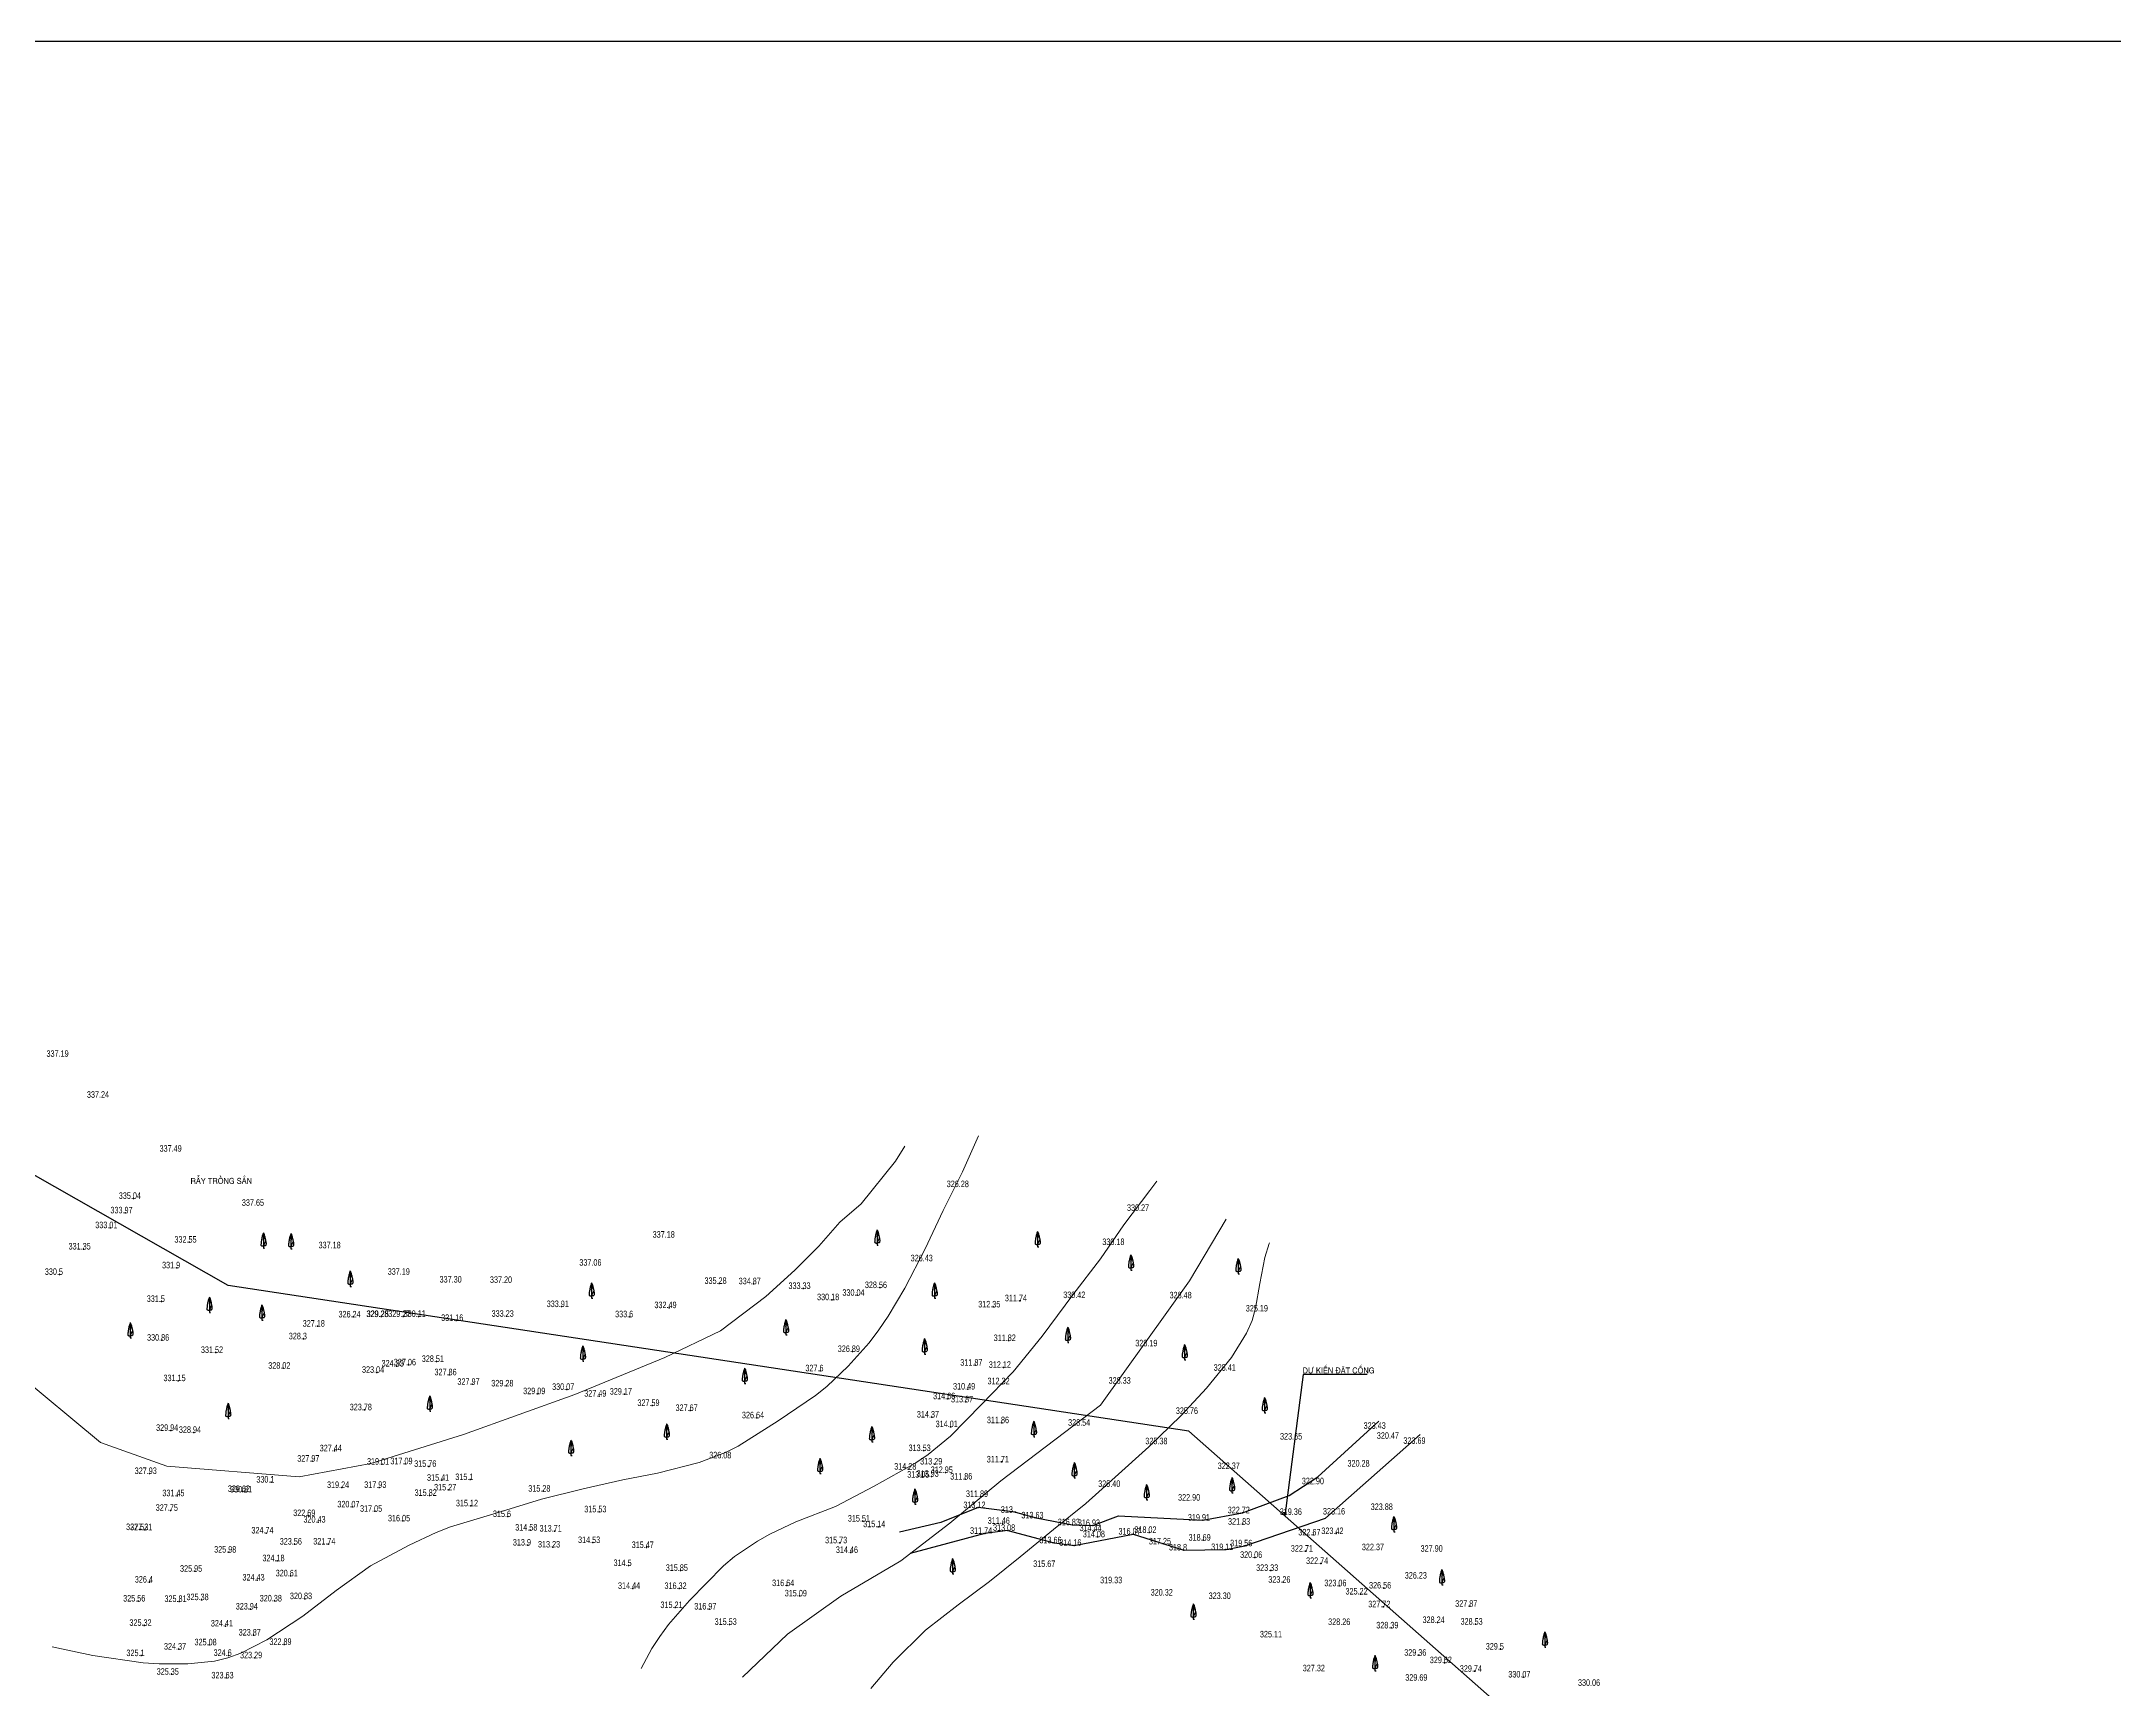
# Model space of a CAD drawing. Header units: metres. Extents: x 528544 to 533704, y 1867371 to 1868830.
# Drawn here: x 532750.2 to 533098.4, y 1868031.7 to 1868308.5 of the extents above; entities that cross this region are included whole.
import ezdxf

# ---------------------------------------------------------------- set-up
doc = ezdxf.new("R2010")
doc.units = ezdxf.units.M
doc.header["$MEASUREMENT"] = 0
for name, color, linetype in [('DIEM', 7, 'Continuous'), ('DOCAO_CT', 7, 'Continuous'), ('KHUNG', 1, 'Continuous'), ('Layer1', 4, 'Continuous'), ('NEN', 3, 'Continuous')]:
    doc.layers.add(name, color=color, linetype=linetype)
doc.styles.add('MOC', font='VHARIALN.ttf', dxfattribs={"height": 2})
doc.linetypes.add('TAL_N_P', pattern='A,0.5,[130,ltypeshp.shx,S=0.25,R=0,X=0,Y=-0.25],1,[130,ltypeshp.shx,S=0.5,R=0,X=0,Y=-0.5],0.5', length=2)
doc.linetypes.add('TAL_N_T', pattern='A,0.5,[130,ltypeshp.shx,S=0.25,R=0,X=0,Y=0.25],1,[130,ltypeshp.shx,S=0.5,R=0,X=0,Y=0.5],0.5', length=2)

# ---------------------------------------------------------------- blocks, each defined once
blk = doc.blocks.new('A$C63284C57')
at = {"layer": 'NEN', "color": 3}
blk.add_line((0.92, 0.85), (0.92, 0), dxfattribs=at)
for points in [[(0.92, 5.74), (0.92, 1.39)], [(0.92, 5.74), (0.92, 0), (1.37, 0)], [(0.92, 5.74), (0.92, 5.71)], [(0.92, 5.43), (0.99, 5.56)], [(0.92, 3.16), (1.44, 4.2)], [(0.92, 0.88), (1.77, 2.58)], [(0.92, 1.39), (0.92, 0.65)], [(0.92, 0.65), (0.92, 0.15)], [(0.92, 0.15), (0.92, 0)]]:
    blk.add_lwpolyline(points, dxfattribs=at)
for points in [[(0.92, 5.74), (0.71, 5.11), (0.52, 4.52), (0.36, 3.81), (0.21, 3.07), (0.11, 2.51), (0.05, 1.85), (0.02, 1.41), (0.02, 1.09), (0.24, 0.91), (0.61, 0.83), (0.92, 0.85)], [(0.92, 5.74), (1.18, 5.17), (1.34, 4.58), (1.5, 3.98), (1.59, 3.54), (1.72, 2.95), (1.81, 2.47), (1.9, 1.94), (1.9, 1.48), (1.78, 1.03), (1.62, 0.88), (1.26, 0.84), (0.92, 0.85)]]:
    blk.add_spline(points, degree=3, dxfattribs=at)

msp = doc.modelspace()

# ---------------------------------------------------------------- linework, layer by layer
at = {"layer": 'DIEM', "color": 0}
for p in [(532765.65, 1868114.17), (532764.25, 1868111.74), (532761.7, 1868109.25), (532774.99, 1868106.82), (532757.22, 1868105.67), (532753.23, 1868101.41), (532772.91, 1868102.51), (532864.04, 1868099.9), (532869.78, 1868099.83), (532890.98, 1868099.19), (532770.34, 1868096.87), (532837.53, 1868096), (532855.63, 1868095.82), (532878.15, 1868099.04), (532882.95, 1868097.16), (532887.21, 1868097.9), (532910.02, 1868095.94), (532914.5, 1868096.98), (532796.55, 1868092.71), (532802.56, 1868094.26), (532807.23, 1868094.32), (532807.29, 1868094.33), (532810.91, 1868094.33), (532813.5, 1868094.35), (532819.81, 1868093.67), (532828.28, 1868094.37), (532849.02, 1868094.29), (532770.4, 1868090.35), (532794.21, 1868090.58), (532912.62, 1868090.29), (532779.45, 1868088.29), (532790.76, 1868085.64), (532809.8, 1868086.02), (532811.85, 1868086.21), (532816.55, 1868086.78), (532886.42, 1868088.45), (532907.01, 1868086.16), (532911.8, 1868085.8), (532773.16, 1868083.56), (532806.51, 1868084.96), (532818.68, 1868084.53), (532822.54, 1868082.95), (532828.23, 1868082.67), (532838.44, 1868082.08), (532880.99, 1868085.21), (532905.78, 1868082.15), (532911.58, 1868083.04), (532804.45, 1868078.66), (532833.58, 1868081.36), (532843.84, 1868080.96), (532848.12, 1868081.29), (532852.77, 1868079.39), (532859.17, 1868078.55), (532902.44, 1868080.53), (532905.45, 1868079.99), (532771.92, 1868075.21), (532775.75, 1868074.87), (532870.33, 1868077.32), (532899.72, 1868077.45), (532902.87, 1868075.83), (532911.48, 1868076.5), (532799.4, 1868071.77), (532898.32, 1868071.81), (532768.32, 1868067.96), (532795.63, 1868070.03), (532807.35, 1868069.52), (532811.28, 1868069.6), (532815.27, 1868069.17), (532895.9, 1868068.7), (532900.26, 1868069.56), (532902.04, 1868068.12), (532911.46, 1868069.9), (532783.97, 1868064.94), (532784.34, 1868064.86), (532788.76, 1868066.52), (532800.63, 1868065.61), (532806.88, 1868065.62), (532817.43, 1868066.82), (532818.62, 1868065.2), (532822.17, 1868066.94), (532834.44, 1868065), (532898.09, 1868067.34), (532899.67, 1868067.49), (532905.31, 1868067.03), (532771.86, 1868061.77), (532772.97, 1868064.23), (532794.95, 1868060.89), (532802.37, 1868062.35), (532806.18, 1868061.62), (532815.34, 1868064.29), (532822.28, 1868062.53), (532843.85, 1868061.53), (532907.53, 1868062.23), (532907.96, 1868064.1), (532913.82, 1868061.45), (532951.93, 1868061.37), (532766.88, 1868058.54), (532767.54, 1868058.52), (532787.92, 1868057.97), (532796.67, 1868059.8), (532810.87, 1868060), (532828.5, 1868060.73), (532832.25, 1868058.46), (532836.34, 1868058.28), (532888.12, 1868059.97), (532890.7, 1868059.03), (532908.65, 1868057.91), (532911.61, 1868059.59), (532912.51, 1868058.41), (532917.27, 1868060.5), (532923.38, 1868059.35), (532926.76, 1868059.22), (532927.04, 1868058.36), (532933.58, 1868057.79), (532936.25, 1868058.06), (532945.24, 1868060.12), (532951.98, 1868059.45), (532963.79, 1868057.64), (532967.65, 1868057.87), (532781.67, 1868054.75), (532792.69, 1868056.1), (532798.31, 1868056.12), (532831.85, 1868055.95), (532836.07, 1868055.62), (532842.8, 1868056.36), (532851.81, 1868055.53), (532884.29, 1868056.32), (532886.11, 1868054.7), (532920.3, 1868056.32), (532923.64, 1868055.9), (532927.59, 1868057.34), (532938.69, 1868056.13), (532942.06, 1868055.11), (532945.34, 1868056.75), (532949.15, 1868055.18), (532952.34, 1868055.81), (532962.53, 1868054.91), (532775.93, 1868051.54), (532789.78, 1868053.3), (532792, 1868050.77), (532848.76, 1868052.5), (532857.53, 1868051.69), (532954.01, 1868053.87), (532956.7, 1868051.68), (532965.09, 1868052.85), (532768.34, 1868049.71), (532786.43, 1868050.07), (532794.4, 1868046.94), (532849.51, 1868048.66), (532857.32, 1868048.64), (532875.39, 1868049.13), (532877.52, 1868047.4), (532958.75, 1868049.7), (532968.16, 1868049.11), (532971.72, 1868047.72), (532975.67, 1868048.73), (532766.39, 1868046.54), (532773.31, 1868046.47), (532777.03, 1868046.77), (532785.3, 1868045.2), (532789.32, 1868046.55), (532856.64, 1868045.44), (532862.32, 1868045.2), (532975.54, 1868045.57), (532990.14, 1868045.66), (532767.44, 1868042.46), (532781.11, 1868042.35), (532785.79, 1868040.83), (532865.74, 1868042.62), (532976.89, 1868042.02), (532984.66, 1868042.93), (532991.04, 1868042.65), (532766.94, 1868037.37), (532773.24, 1868038.47), (532778.37, 1868039.18), (532781.58, 1868037.41), (532786.02, 1868037), (532790.95, 1868039.25), (532981.57, 1868037.44), (532995.28, 1868038.47), (532772.02, 1868034.24), (532781.22, 1868033.62), (532985.88, 1868036.19), (532990.92, 1868034.74), (532999.07, 1868033.78)]:
    msp.add_point(p, dxfattribs=at)
at = {"layer": 'KHUNG', "ltscale": 0.2134}
msp.add_lwpolyline([(533654.39, 1867809.01), (533583.41, 1867859.61), (533268.6, 1867952.79), (533053.38, 1867977.57), (532942.92, 1868075.06), (532781.55, 1868099.56), (532586.11, 1868210.75)], dxfattribs=at)
at = {"layer": 'KHUNG', "color": 7, "ltscale": 0.2134}
msp.add_lwpolyline([(532972.88, 1868084.59), (532962.09, 1868084.59), (532959.02, 1868060.85), (532958.93, 1868061.48), (532959.02, 1868060.85), (532959.29, 1868061.42)], dxfattribs=at)
at = {"layer": 'Layer1', "color": 7, "ltscale": 0.2134}
msp.add_lwpolyline([(530974.37, 1867370.81), (533703.76, 1867370.81), (533703.76, 1868308.52), (530974.37, 1868308.52)], close=True, dxfattribs=at)
at = {"layer": 'Layer1', "color": 11, "linetype": 'Continuous', "lineweight": 0, "flags": 128}
for points in [[(532907.55, 1868124.68), (532904.88, 1868118.64), (532901.65, 1868112.16), (532898.61, 1868105.68), (532895.18, 1868099.12), (532892.4, 1868094.39), (532890.85, 1868092.08), (532889.19, 1868089.91), (532885.71, 1868086.01), (532882.12, 1868082.59), (532880.21, 1868081.06), (532873.9, 1868076.81), (532867.23, 1868072.56), (532865.06, 1868071.47), (532860.63, 1868069.83), (532853.67, 1868068.04)], [(532745.82, 1868085.06), (532760.08, 1868073.2), (532771.21, 1868069.19), (532793.47, 1868067.41), (532805.49, 1868069.63), (532821.07, 1868074.54), (532839.77, 1868081.22), (532854.91, 1868087.45), (532864.26, 1868091.91), (532871.83, 1868097.7), (532876.73, 1868102.15), (532880.73, 1868106.16), (532884.3, 1868110.17), (532887.86, 1868113.29), (532893.65, 1868120.42), (532895.18, 1868122.93)], [(532850.92, 1868035.19), (532852.72, 1868038.59), (532854.02, 1868040.59), (532855.53, 1868042.58), (532859.04, 1868046.62), (532864.75, 1868052.44), (532866.61, 1868054), (532870.43, 1868056.61), (532872.5, 1868057.77), (532876.9, 1868059.83), (532883.54, 1868062.45), (532890.07, 1868065.82), (532897.04, 1868069.78), (532899.12, 1868071.18), (532902.85, 1868074.24), (532908.08, 1868079.58), (532913.38, 1868085.05), (532918.3, 1868091.04), (532923.45, 1868097.98), (532928.05, 1868104.02), (532931.98, 1868109.76), (532936.34, 1868115.48), (532937.52, 1868117.09)], [(532949.2, 1868110.71), (532943.01, 1868100.32), (532928.09, 1868079.43), (532911.31, 1868066.74), (532902.74, 1868059.65), (532894.54, 1868053.31), (532884.47, 1868047.34), (532875.52, 1868041), (532867.96, 1868033.73)], [(532889.51, 1868031.87), (532893.25, 1868036.25), (532898.7, 1868041.67), (532904.14, 1868045.88), (532909.45, 1868049.8), (532914.6, 1868053.96), (532920.2, 1868058.54), (532925.62, 1868062.92), (532930.55, 1868067.36), (532936.2, 1868072.43), (532941.55, 1868077.64), (532945.89, 1868082.32), (532950.07, 1868087.43), (532952.6, 1868091.53), (532953.53, 1868093.65), (532954.12, 1868095.73), (532954.81, 1868099.88), (532955.7, 1868104.27), (532956.39, 1868106.58), (532956.46, 1868106.74)], [(532853.67, 1868068.04), (532847.85, 1868066.88), (532841.19, 1868065.4), (532841.19, 1868065.4), (532834.16, 1868063.65), (532826.71, 1868061.38), (532818.89, 1868059.03), (532816.48, 1868058.07), (532811.95, 1868055.93), (532805.46, 1868052.46), (532799.7, 1868048.31), (532794.07, 1868044.02), (532788.03, 1868040.01), (532783.69, 1868037.8), (532781.47, 1868037), (532779.26, 1868036.46), (532774.76, 1868035.98), (532769.93, 1868035.97), (532767.28, 1868036.16), (532758.79, 1868037.4), (532751.97, 1868038.83)]]:
    msp.add_lwpolyline(points, dxfattribs=at)
at = {"layer": 'NEN', "linetype": 'TAL_N_P'}
for points in [[(532913.82, 1868061.45), (532917.27, 1868060.5), (532923.38, 1868059.35), (532926.76, 1868059.22), (532931.1, 1868060.86), (532945.24, 1868060.12), (532951.93, 1868061.37), (532959.79, 1868064.26), (532964.56, 1868067.39), (532974.81, 1868076.78)], [(532912.51, 1868058.41), (532908.65, 1868057.91), (532896.09, 1868054.51)]]:
    msp.add_lwpolyline(points, dxfattribs=at)
at = {"layer": 'NEN', "linetype": 'TAL_N_T'}
for points in [[(532912.51, 1868058.41), (532920.3, 1868056.32), (532923.64, 1868055.9), (532933.58, 1868057.79), (532938.69, 1868056.13), (532942.06, 1868055.11), (532949.15, 1868055.18), (532952.34, 1868055.81), (532965.84, 1868060.48), (532981.78, 1868074.5)], [(532913.82, 1868061.45), (532907.53, 1868062.23), (532901.23, 1868059.73), (532894.33, 1868058.09)]]:
    msp.add_lwpolyline(points, dxfattribs=at)

# ---------------------------------------------------------------- block references
at = {"linetype": 'Continuous', "xscale": 0.4499827870167792, "yscale": 0.4499827870167792, "zscale": 0.449982787048613}
for p in [(532787.04, 1868105.82), (532791.67, 1868105.71), (532890.13, 1868106.31), (532917.08, 1868106.06), (532932.76, 1868102.13), (532950.79, 1868101.52), (532801.62, 1868099.4), (532842.17, 1868097.42), (532899.77, 1868097.42), (532777.96, 1868095.03), (532786.79, 1868093.72), (532764.68, 1868090.73), (532874.8, 1868091.25), (532922.16, 1868089.97), (532840.69, 1868086.81), (532898.1, 1868088.04), (532941.78, 1868087.05), (532867.88, 1868083.1), (532781.1, 1868077.18), (532814.97, 1868078.41), (532955.22, 1868078.16), (532854.78, 1868073.72), (532889.24, 1868073.27), (532916.44, 1868074.15), (532838.71, 1868071.01), (532880.53, 1868067.95), (532923.26, 1868067.22), (532896.48, 1868062.8), (532935.4, 1868063.55), (532949.74, 1868064.7), (532976.94, 1868058.18), (532902.81, 1868051.09), (532984.99, 1868049.24), (532962.88, 1868047.08), (532943.25, 1868043.48), (533002.29, 1868038.78), (532973.76, 1868034.84)]:
    msp.add_blockref('A$C63284C57', p, dxfattribs=at)

# ---------------------------------------------------------------- texts
at = {"layer": 'DOCAO_CT', "color": 2, "width": 0.8}
for s, p in [('337.19', (532751.02, 1868137.96)), ('337.24', (532757.81, 1868131.08)), ('337.49', (532770.01, 1868122.02)), ('326.28', (532902.24, 1868116.07)), ('335.04', (532763.16, 1868114.09)), ('337.65', (532783.84, 1868112.93)), ('330.27', (532932.52, 1868112.07)), ('333.01', (532759.21, 1868109.17)), ('333.97', (532761.76, 1868111.66)), ('331.35', (532754.73, 1868105.59)), ('332.55', (532772.51, 1868106.74)), ('337.18', (532796.72, 1868105.79)), ('337.18', (532852.84, 1868107.58)), ('330.18', (532928.38, 1868106.34)), ('331.9', (532770.43, 1868102.43)), ('337.06', (532840.53, 1868102.87)), ('326.43', (532896.18, 1868103.61)), ('330.5', (532750.74, 1868101.33)), ('337.19', (532808.34, 1868101.35)), ('337.30', (532817.05, 1868100.04)), ('337.20', (532825.51, 1868099.98)), ('335.28', (532861.55, 1868099.82)), ('334.87', (532867.29, 1868099.75)), ('333.33', (532875.66, 1868098.97)), ('328.56', (532888.49, 1868099.11)), ('331.5', (532767.86, 1868096.79)), ('333.91', (532835.05, 1868095.92)), ('332.49', (532853.14, 1868095.74)), ('330.18', (532880.46, 1868097.08)), ('330.04', (532884.72, 1868097.82)), ('312.35', (532907.53, 1868095.86)), ('311.74', (532912.01, 1868096.9)), ('330.42', (532921.81, 1868097.43)), ('328.48', (532939.67, 1868097.38)), ('325.19', (532952.48, 1868095.18)), ('327.18', (532794.06, 1868092.63)), ('326.24', (532800.07, 1868094.18)), ('329.28', (532804.75, 1868094.24)), ('329.25', (532804.81, 1868094.25)), ('329.27', (532808.42, 1868094.25)), ('330.11', (532811.01, 1868094.27)), ('331.16', (532817.32, 1868093.59)), ('333.23', (532825.79, 1868094.29)), ('333.6', (532846.53, 1868094.21)), ('330.86', (532767.91, 1868090.27)), ('331.52', (532776.96, 1868088.21)), ('328.3', (532791.72, 1868090.5)), ('326.89', (532883.94, 1868088.37)), ('311.82', (532910.13, 1868090.21)), ('328.19', (532933.91, 1868089.32)), ('328.02', (532788.27, 1868085.56)), ('323.04', (532804.02, 1868084.88)), ('324.33', (532807.31, 1868085.94)), ('327.06', (532809.36, 1868086.13)), ('328.51', (532814.06, 1868086.7)), ('327.86', (532816.19, 1868084.46)), ('327.6', (532878.5, 1868085.13)), ('311.87', (532904.52, 1868086.08)), ('312.12', (532909.31, 1868085.72)), ('325.41', (532947.08, 1868085.22)), ('331.15', (532770.67, 1868083.48)), ('327.97', (532820.05, 1868082.87)), ('329.28', (532825.74, 1868082.59)), ('329.09', (532831.09, 1868081.29)), ('330.07', (532835.95, 1868082)), ('327.49', (532841.35, 1868080.88)), ('329.17', (532845.64, 1868081.21)), ('310.49', (532903.3, 1868082.07)), ('312.32', (532909.09, 1868082.96)), ('328.33', (532929.43, 1868083.05)), ('323.78', (532801.96, 1868078.58)), ('327.59', (532850.28, 1868079.31)), ('327.67', (532856.69, 1868078.47)), ('326.64', (532867.84, 1868077.24)), ('314.37', (532897.23, 1868077.37)), ('314.66', (532899.95, 1868080.45)), ('313.87', (532902.96, 1868079.91)), ('325.76', (532940.73, 1868077.97)), ('329.94', (532769.43, 1868075.13)), ('328.94', (532773.26, 1868074.79)), ('314.01', (532900.38, 1868075.75)), ('311.86', (532908.99, 1868076.42)), ('328.54', (532922.63, 1868075.99)), ('323.65', (532958.23, 1868073.67)), ('323.43', (532972.27, 1868075.47)), ('320.47', (532974.49, 1868073.8)), ('327.44', (532796.91, 1868071.69)), ('326.08', (532862.34, 1868070.51)), ('313.53', (532895.83, 1868071.73)), ('325.38', (532935.6, 1868072.88)), ('323.69', (532978.95, 1868072.95)), ('327.93', (532765.83, 1868067.88)), ('327.97', (532793.14, 1868069.95)), ('319.01', (532804.86, 1868069.45)), ('317.09', (532808.79, 1868069.52)), ('315.76', (532812.78, 1868069.09)), ('315.41', (532814.94, 1868066.74)), ('315.1', (532819.69, 1868066.86)), ('314.28', (532893.42, 1868068.62)), ('313.05', (532895.6, 1868067.27)), ('313.93', (532897.18, 1868067.41)), ('313.29', (532897.77, 1868069.48)), ('312.95', (532899.55, 1868068.05)), ('311.86', (532902.82, 1868066.95)), ('311.71', (532908.97, 1868069.82)), ('322.37', (532947.76, 1868068.71)), ('320.28', (532969.56, 1868069.13)), ('331.45', (532770.48, 1868064.15)), ('329.62', (532781.48, 1868064.86)), ('330.81', (532781.85, 1868064.78)), ('330.1', (532786.27, 1868066.44)), ('319.24', (532798.14, 1868065.53)), ('317.93', (532804.39, 1868065.55)), ('315.82', (532812.85, 1868064.21)), ('315.27', (532816.13, 1868065.12)), ('315.28', (532831.95, 1868064.92)), ('311.89', (532905.47, 1868064.02)), ('325.40', (532927.69, 1868065.71)), ('322.90', (532941.1, 1868063.41)), ('322.90', (532961.89, 1868066.16)), ('327.75', (532769.37, 1868061.7)), ('322.69', (532792.46, 1868060.81)), ('320.07', (532799.88, 1868062.27)), ('317.05', (532803.69, 1868061.54)), ('316.05', (532808.38, 1868059.92)), ('315.12', (532819.79, 1868062.45)), ('315.6', (532826.01, 1868060.65)), ('315.53', (532841.36, 1868061.45)), ('315.51', (532885.63, 1868059.89)), ('313.12', (532905.04, 1868062.15)), ('313.', (532911.33, 1868061.37)), ('313.63', (532914.78, 1868060.42)), ('319.91', (532942.75, 1868060.04)), ('322.72', (532949.44, 1868061.29)), ('319.36', (532958.18, 1868061.01)), ('323.16', (532965.44, 1868061.08)), ('323.88', (532973.46, 1868061.83)), ('327.52', (532764.39, 1868058.46)), ('327.31', (532765.06, 1868058.44)), ('324.74', (532785.44, 1868057.89)), ('320.43', (532794.18, 1868059.72)), ('314.58', (532829.76, 1868058.38)), ('313.71', (532833.85, 1868058.21)), ('314.53', (532840.31, 1868056.28)), ('315.14', (532888.21, 1868058.95)), ('311.74', (532906.16, 1868057.83)), ('311.46', (532909.12, 1868059.51)), ('313.08', (532910.02, 1868058.33)), ('316.83', (532920.89, 1868059.28)), ('316.93', (532924.27, 1868059.14)), ('314.44', (532924.55, 1868058.29)), ('314.08', (532925.1, 1868057.26)), ('316.07', (532931.09, 1868057.71)), ('318.02', (532933.76, 1868057.99)), ('318.69', (532942.86, 1868056.68)), ('321.83', (532949.49, 1868059.37)), ('322.67', (532961.31, 1868057.56)), ('323.42', (532965.17, 1868057.79)), ('325.98', (532779.18, 1868054.67)), ('324.18', (532787.29, 1868053.23)), ('323.56', (532790.2, 1868056.02)), ('321.74', (532795.83, 1868056.04)), ('313.9', (532829.36, 1868055.87)), ('313.23', (532833.58, 1868055.54)), ('315.47', (532849.32, 1868055.45)), ('315.73', (532881.8, 1868056.24)), ('314.46', (532883.62, 1868054.62)), ('313.66', (532917.81, 1868056.24)), ('314.16', (532921.15, 1868055.82)), ('317.25', (532936.2, 1868056.05)), ('318.8', (532939.57, 1868055.04)), ('319.11', (532946.66, 1868055.1)), ('319.56', (532949.85, 1868055.73)), ('320.06', (532951.52, 1868053.79)), ('322.71', (532960.04, 1868054.83)), ('322.74', (532962.6, 1868052.77)), ('322.37', (532971.98, 1868055.08)), ('327.90', (532981.84, 1868054.82)), ('326.4', (532765.85, 1868049.63)), ('325.95', (532773.45, 1868051.46)), ('324.43', (532783.94, 1868049.99)), ('320.61', (532789.52, 1868050.69)), ('314.5', (532846.27, 1868052.42)), ('315.85', (532855.04, 1868051.61)), ('315.67', (532916.76, 1868052.26)), ('319.33', (532928, 1868049.53)), ('323.33', (532954.21, 1868051.6)), ('323.26', (532956.26, 1868049.62)), ('326.23', (532979.18, 1868050.31)), ('325.56', (532763.9, 1868046.46)), ('325.81', (532770.83, 1868046.39)), ('325.38', (532774.54, 1868046.69)), ('320.38', (532786.84, 1868046.47)), ('320.83', (532791.91, 1868046.86)), ('314.44', (532847.02, 1868048.58)), ('316.32', (532854.83, 1868048.56)), ('316.64', (532872.91, 1868049.05)), ('315.09', (532875.03, 1868047.32)), ('320.32', (532936.5, 1868047.46)), ('323.30', (532946.24, 1868046.88)), ('323.06', (532965.67, 1868049.03)), ('325.22', (532969.23, 1868047.64)), ('326.56', (532973.18, 1868048.65)), ('325.32', (532764.95, 1868042.38)), ('323.94', (532782.81, 1868045.12)), ('315.21', (532854.15, 1868045.36)), ('316.97', (532859.83, 1868045.12)), ('315.53', (532863.25, 1868042.54)), ('328.26', (532966.31, 1868042.51)), ('327.72', (532973.05, 1868045.49)), ('328.24', (532982.17, 1868042.85)), ('327.87', (532987.65, 1868045.58)), ('328.53', (532988.55, 1868042.57)), ('325.08', (532775.88, 1868039.1)), ('324.41', (532778.63, 1868042.27)), ('323.87', (532783.3, 1868040.75)), ('322.89', (532788.46, 1868039.17)), ('325.11', (532954.85, 1868040.43)), ('328.39', (532974.4, 1868041.94)), ('325.1', (532764.45, 1868037.29)), ('324.37', (532770.75, 1868038.39)), ('324.6', (532779.09, 1868037.33)), ('323.29', (532783.53, 1868036.92)), ('329.36', (532979.09, 1868037.36)), ('329.62', (532983.39, 1868036.11)), ('329.5', (532992.79, 1868038.39)), ('325.35', (532769.53, 1868034.16)), ('323.63', (532778.73, 1868033.54)), ('327.32', (532962.05, 1868034.73)), ('329.69', (532979.27, 1868033.16)), ('329.74', (532988.43, 1868034.66)), ('330.07', (532996.58, 1868033.7)), ('330.06', (533008.28, 1868032.29))]:
    msp.add_text(s, height=1.1, dxfattribs=at).set_placement(p)
at = {"layer": 'KHUNG', "color": 7, "style": 'MOC'}
for s, p in [('rÉy trång s¾n', (532775.21, 1868116.62)), ('dù kiÕn ®Æt cèng ', (532962.02, 1868084.78))]:
    msp.add_text(s, height=1, dxfattribs=at).set_placement(p)

doc.saveas('drawing.dxf')
